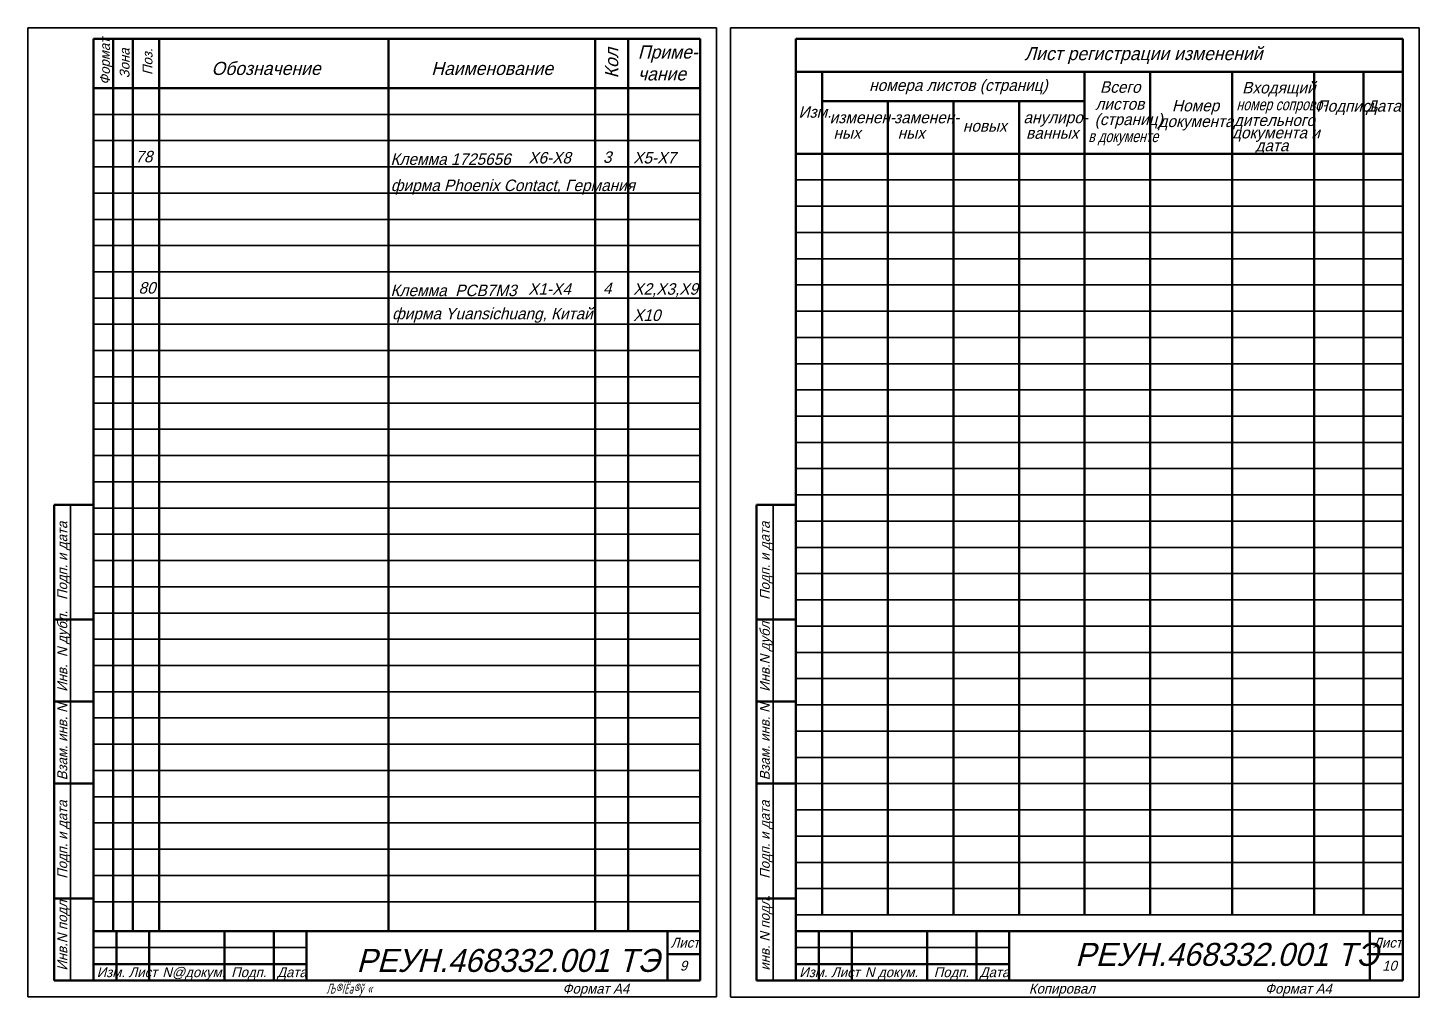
# Model space of a CAD drawing. Extents: x 22867 to 26480, y -1330 to -524.
# Drawn here: x 25443.3 to 25867.5, y -943.5 to -648.1 of the extents above; entities that cross this region are included whole.
import ezdxf

# ---------------------------------------------------------------- set-up
doc = ezdxf.new("R2010")
doc.units = 0
doc.header["$MEASUREMENT"] = 0
doc.layers.get('Defpoints').update_dxf_attribs({"color": 8, "linetype": 'CONTINUOUS'})
doc.layers.add('CONTUR', color=7, linetype='CONTINUOUS', lineweight=50)
doc.layers.add('DIM', color=1, linetype='CONTINUOUS', lineweight=35)
doc.layers.add('TEXT', color=1, linetype='CONTINUOUS')
doc.styles.add('ECKD', font='ec5cdwin.shx', dxfattribs={"oblique": 15})
doc.styles.add('ESKD', font='eskd', dxfattribs={"width": 0.9, "oblique": 15, "height": 4})

msp = doc.modelspace()

# ---------------------------------------------------------------- linework, layer by layer
at = {"layer": 'CONTUR'}
for p, q in [((25463.337, -938.449), (25463.337, -651.449)), ((25463.337, -651.449), (25648.337, -651.449)), ((25469.337, -651.449), (25469.337, -923.449)), ((25475.337, -651.449), (25475.337, -923.449)), ((25483.337, -651.449), (25483.337, -923.449)), ((25553.337, -651.449), (25553.337, -923.449)), ((25616.337, -651.449), (25616.337, -923.449)), ((25626.337, -651.449), (25626.337, -923.449)), ((25648.337, -651.449), (25648.337, -938.449)), ((25677.546, -651.449), (25862.546, -651.449)), ((25677.546, -938.449), (25677.546, -651.449)), ((25862.546, -651.449), (25862.546, -938.449)), ((25677.546, -661.449), (25862.546, -661.449)), ((25685.546, -918.449), (25685.546, -661.449)), ((25765.546, -918.449), (25765.546, -661.449)), ((25785.546, -918.449), (25785.546, -661.449)), ((25810.546, -918.449), (25810.546, -661.449)), ((25835.546, -918.449), (25835.546, -661.449)), ((25850.546, -918.449), (25850.546, -661.449)), ((25463.337, -666.449), (25648.337, -666.449)), ((25685.546, -670.449), (25765.546, -670.449)), ((25705.546, -918.449), (25705.546, -670.449)), ((25725.546, -918.449), (25725.546, -670.449)), ((25745.546, -918.449), (25745.546, -670.449)), ((25677.546, -686.449), (25862.546, -686.449)), ((25451.337, -828.449), (25451.337, -793.449)), ((25451.337, -793.449), (25463.337, -793.449)), ((25665.546, -828.449), (25665.546, -793.449)), ((25665.546, -793.449), (25677.546, -793.449)), ((25451.337, -828.449), (25463.337, -828.449)), ((25463.337, -828.449), (25451.337, -828.449)), ((25451.337, -853.449), (25451.337, -828.449)), ((25665.546, -853.449), (25665.546, -828.449)), ((25665.546, -828.449), (25677.546, -828.449)), ((25677.546, -828.449), (25665.546, -828.449)), ((25451.337, -878.449), (25451.337, -853.449)), ((25451.337, -853.449), (25463.337, -853.449)), ((25463.337, -853.449), (25451.337, -853.449)), ((25665.546, -878.449), (25665.546, -853.449)), ((25665.546, -853.449), (25677.546, -853.449)), ((25677.546, -853.449), (25665.546, -853.449)), ((25451.337, -913.449), (25451.337, -878.449)), ((25451.337, -878.449), (25463.337, -878.449)), ((25463.337, -878.449), (25451.337, -878.449)), ((25665.546, -913.449), (25665.546, -878.449)), ((25665.546, -878.449), (25677.546, -878.449)), ((25677.546, -878.449), (25665.546, -878.449)), ((25451.337, -938.449), (25451.337, -913.449)), ((25451.337, -913.449), (25463.337, -913.449)), ((25463.337, -913.449), (25451.337, -913.449)), ((25665.546, -938.449), (25665.546, -913.449)), ((25665.546, -913.449), (25677.546, -913.449)), ((25677.546, -913.449), (25665.546, -913.449)), ((25463.337, -923.449), (25648.337, -923.449)), ((25470.337, -923.449), (25470.337, -938.449)), ((25480.337, -923.449), (25480.337, -938.449)), ((25503.337, -923.449), (25503.337, -938.449)), ((25518.337, -923.449), (25518.337, -938.449)), ((25528.337, -923.449), (25528.337, -938.449)), ((25638.337, -923.449), (25638.337, -938.449)), ((25677.546, -923.449), (25862.546, -923.449)), ((25684.546, -923.449), (25684.546, -938.449)), ((25694.546, -923.449), (25694.546, -938.449)), ((25717.546, -923.449), (25717.546, -938.449)), ((25732.546, -923.449), (25732.546, -938.449)), ((25742.546, -923.449), (25742.546, -938.449)), ((25852.546, -923.449), (25852.546, -938.449)), ((25638.337, -930.449), (25648.337, -930.449)), ((25852.546, -930.449), (25862.546, -930.449)), ((25463.337, -933.449), (25528.337, -933.449)), ((25677.546, -933.449), (25742.546, -933.449)), ((25463.337, -938.449), (25451.337, -938.449)), ((25648.337, -938.449), (25463.337, -938.449)), ((25677.546, -938.449), (25665.546, -938.449)), ((25862.546, -938.449), (25677.546, -938.449))]:
    msp.add_line(p, q, dxfattribs=at)
at = {"layer": 'DIM'}
for p, q in [((25443.337, -943.449), (25443.337, -648.075)), ((25443.337, -648.075), (25653.337, -648.075)), ((25653.317, -648.075), (25653.317, -943.449)), ((25657.546, -648.075), (25867.546, -648.075)), ((25657.566, -648.075), (25657.566, -943.449)), ((25867.546, -648.075), (25867.546, -943.547)), ((25463.337, -674.449), (25648.337, -674.449)), ((25463.337, -682.449), (25648.337, -682.449)), ((25463.337, -690.449), (25648.337, -690.449)), ((25677.546, -694.449), (25862.546, -694.449)), ((25463.337, -698.449), (25648.337, -698.449)), ((25677.546, -702.449), (25862.546, -702.449)), ((25463.337, -706.449), (25648.337, -706.449)), ((25677.546, -710.449), (25862.546, -710.449)), ((25463.337, -714.449), (25648.337, -714.449)), ((25677.546, -718.449), (25862.546, -718.449)), ((25463.337, -722.449), (25648.337, -722.449)), ((25677.546, -726.449), (25862.546, -726.449)), ((25463.337, -730.449), (25648.337, -730.449)), ((25677.546, -734.449), (25862.546, -734.449)), ((25463.337, -738.449), (25648.337, -738.449)), ((25463.337, -746.449), (25648.337, -746.449)), ((25677.546, -742.449), (25862.546, -742.449)), ((25677.546, -750.449), (25862.546, -750.449)), ((25463.337, -754.449), (25648.337, -754.449)), ((25677.546, -758.449), (25862.546, -758.449)), ((25463.337, -762.449), (25648.337, -762.449)), ((25677.546, -766.449), (25862.546, -766.449)), ((25463.337, -770.449), (25648.337, -770.449)), ((25677.546, -774.449), (25862.546, -774.449)), ((25463.337, -778.449), (25648.337, -778.449)), ((25677.546, -782.449), (25862.546, -782.449)), ((25463.337, -786.449), (25648.337, -786.449)), ((25677.546, -790.449), (25862.546, -790.449)), ((25456.337, -793.449), (25456.337, -938.449)), ((25463.337, -794.449), (25648.337, -794.449)), ((25670.546, -793.449), (25670.546, -938.449)), ((25677.546, -798.449), (25862.546, -798.449)), ((25463.337, -802.449), (25648.337, -802.449)), ((25677.546, -806.449), (25862.546, -806.449)), ((25463.337, -810.449), (25648.337, -810.449)), ((25677.546, -814.449), (25862.546, -814.449)), ((25463.337, -818.449), (25648.337, -818.449)), ((25677.546, -822.449), (25862.546, -822.449)), ((25463.337, -826.449), (25648.337, -826.449)), ((25677.546, -830.449), (25862.546, -830.449)), ((25463.337, -834.449), (25648.337, -834.449)), ((25677.546, -838.449), (25862.546, -838.449)), ((25463.337, -842.449), (25648.337, -842.449)), ((25677.546, -846.449), (25862.546, -846.449)), ((25463.337, -850.449), (25648.337, -850.449)), ((25677.546, -854.449), (25862.546, -854.449)), ((25463.337, -858.449), (25648.337, -858.449)), ((25677.546, -862.449), (25862.546, -862.449)), ((25463.337, -866.449), (25648.337, -866.449)), ((25677.546, -870.449), (25862.546, -870.449)), ((25463.337, -874.449), (25648.337, -874.449)), ((25677.546, -878.449), (25862.546, -878.449)), ((25463.337, -882.449), (25648.337, -882.449)), ((25677.546, -886.449), (25862.546, -886.449)), ((25463.337, -890.449), (25648.337, -890.449)), ((25677.546, -894.449), (25862.546, -894.449)), ((25463.337, -898.449), (25648.337, -898.449)), ((25677.546, -902.449), (25862.546, -902.449)), ((25463.337, -906.449), (25648.337, -906.449)), ((25677.546, -910.449), (25862.546, -910.449)), ((25463.337, -914.449), (25648.337, -914.449)), ((25677.546, -918.449), (25862.546, -918.449)), ((25463.337, -928.449), (25528.337, -928.449)), ((25677.546, -928.449), (25742.546, -928.449)), ((25443.337, -943.449), (25653.337, -943.449)), ((25657.546, -943.547), (25867.546, -943.547))]:
    msp.add_line(p, q, dxfattribs=at)

# ---------------------------------------------------------------- texts
at = {"layer": 'Defpoints', "style": 'ECKD', "oblique": 15}
for s, p in [('X6-X8', (25595.909, -689.427)), ('X1-X4', (25595.909, -729.427))]:
    msp.add_text(s, height=3.5, dxfattribs=at).set_placement(p)
at = {"layer": 'DIM', "style": 'ECKD', "oblique": 15}
for s, height, p in [('Формат', 3, (25468.337, -665.449)), ('Зона', 3, (25474.337, -663.449)), ('Поз.', 3, (25481.337, -662.449)), ('Кол', 4, (25623.337, -663.449)), ('Подп. и дата', 3, (25455.337, -822.449)), ('Подп. и дата', 3, (25669.546, -822.449)), ('Инв.  N дубл.', 3, (25455.337, -850.449)), ('Инв.N дубл.', 3, (25669.546, -850.449)), ('Взам. инв. N', 3, (25455.337, -877.449)), ('Взам. инв. N', 3, (25669.546, -877.449)), ('Подп. и дата', 3, (25455.337, -907.449)), ('Подп. и дата', 3, (25669.546, -907.449)), ('Инв.N подл.', 3, (25455.337, -935.449)), ('инв. N подл.', 3, (25669.546, -935.449))]:
    msp.add_text(s, height=height, rotation=90, dxfattribs=at).set_placement(p)
for s, height, p in [('Приме-', 4, (25629.337, -657.449)), ('Лист регистрации изменений', 4, (25747.214, -657.929)), ('Обозначение', 4, (25499.337, -662.449)), ('Наименование', 4, (25566.337, -662.449)), ('чание', 4, (25629.337, -664.115)), ('номера листов (страниц)', 3.5, (25699.843, -667.32)), ('Всего', 3.5, (25770.205, -667.885)), ('Входящий', 3.5, (25813.549, -668.075)), ('Номер', 3.5, (25792.17, -673.537)), ('Подпись', 3.5, (25836.247, -673.637)), ('Дата', 3.5, (25851.422, -673.637)), ('Изм.', 3.5, (25678.305, -675.48)), ('изменен-', 3.5, (25687.813, -677.16)), ('заменен-', 3.5, (25707.426, -677.16)), ('анулиро-', 3.5, (25746.888, -677.148)), ('листов', 3.5, (25768.817, -673.049)), ('(страниц)', 3.5, (25768.613, -677.735)), ('новых', 3.5, (25728.413, -679.738)), ('документа', 3.5, (25788.07, -678.318)), ('дительного', 3.5, (25811.014, -677.992)), ('ных', 3.5, (25688.957, -681.902)), ('ных', 3.5, (25708.537, -681.902)), ('ванных', 3.5, (25747.674, -681.902)), ('документа и', 3.5, (25810.465, -681.79)), ('дата', 3.5, (25817.605, -685.705)), ('РЕУН.468332.001 ТЭ', 7, (25543.512, -935.847)), ('Лист', 3, (25639.337, -928.449)), ('РЕУН.468332.001 ТЭ', 7, (25762.646, -934.006)), ('Лист', 3, (25853.546, -928.449)), ('Изм. Лист', 3, (25464.337, -937.449)), ('N@докум.', 3, (25484.337, -937.449)), ('Подп.', 3, (25505.337, -937.449)), ('Дата', 3, (25519.337, -937.449)), ('Изм. Лист', 3, (25678.546, -937.449)), ('N докум.', 3, (25698.546, -937.449)), ('Подп.', 3, (25719.546, -937.449)), ('Дата', 3, (25733.546, -937.449)), ('Формат A4', 3, (25606.337, -942.449)), ('Копировал', 3, (25748.546, -942.449)), ('Формат A4', 3, (25820.546, -942.449))]:
    msp.add_text(s, height=height, dxfattribs=at).set_placement(p)
at = {"layer": 'DIM', "oblique": 15, "width": 0.8}
for s, height, style, p in [('номер сопрово-', 3.5, 'ECKD', (25811.829, -673.204)), ('в документе', 3.5, 'ECKD', (25766.666, -682.904)), ('Љ®ЇЁа®ў\xa0«', 3, 'ESKD', (25534.349, -942.449))]:
    msp.add_text(s, height=height, dxfattribs=dict(at, style=style)).set_placement(p)
at = {"layer": 'TEXT', "style": 'ECKD', "oblique": 15}
for s, height, p in [('78', 3.5, (25476.135, -689.078)), ('Клемма 1725656', 3.5, (25553.928, -689.857)), ('3', 3.5, (25618.694, -689.238)), ('X5-X7', 3.5, (25627.909, -689.427)), ('фирма Phoenix Contact, Германия', 3.5, (25554.019, -697.835)), ('80', 3.5, (25477.095, -729.093)), ('Клемма  PCB7M3', 3.5, (25553.928, -729.857)), ('4', 3.5, (25618.694, -729.238)), ('X2,X3,Х9,', 3.5, (25627.909, -729.427)), ('фирма Yuansichuang, Китай', 3.5, (25554.406, -736.929)), ('X10', 3.5, (25627.909, -737.427)), ('9', 3, (25642.137, -935.449)), ('10', 3, (25856.274, -935.464))]:
    msp.add_text(s, height=height, dxfattribs=at).set_placement(p)

doc.saveas('drawing.dxf')
